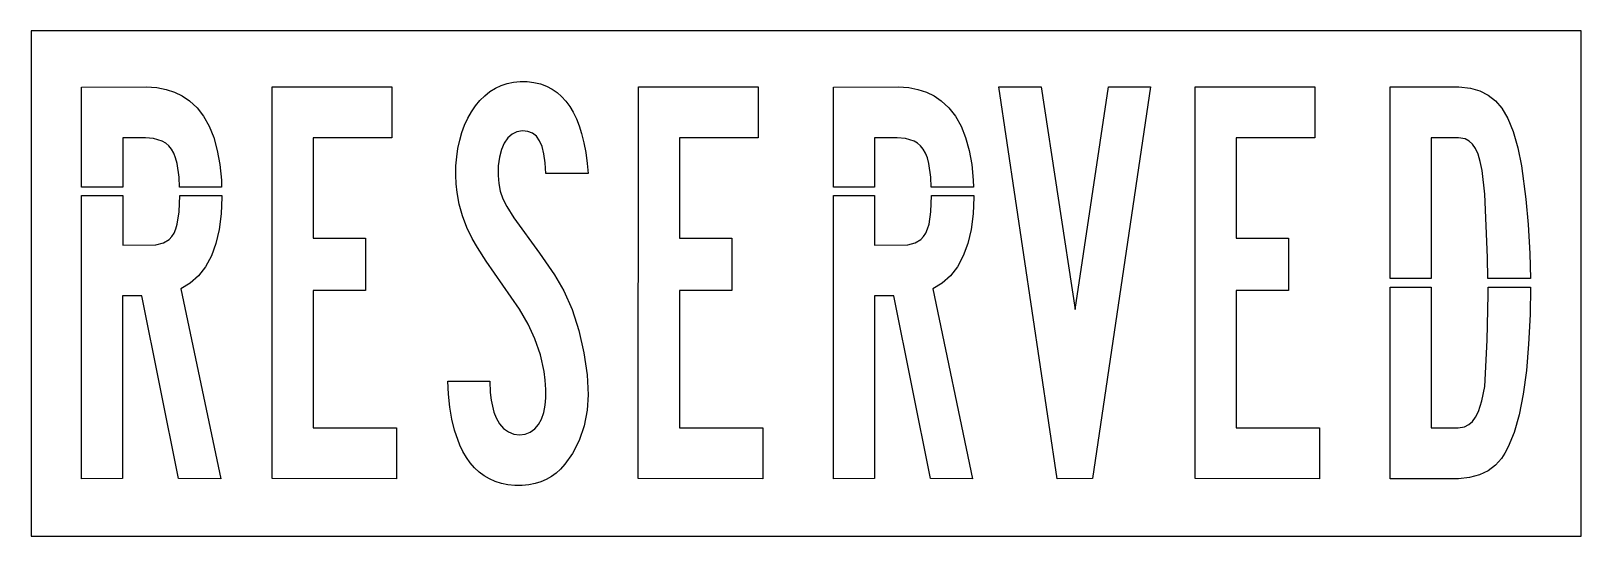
# Model space of a CAD drawing. Extents: x 0 to 92, y 0 to 30.
import ezdxf

# ---------------------------------------------------------------- set-up
doc = ezdxf.new("R2010")
doc.units = 0
doc.layers.add('CUT', color=7, linetype='Continuous')
doc.layers.add('OUTSIDE', color=1, linetype='Continuous')

msp = doc.modelspace()

# ---------------------------------------------------------------- linework, layer by layer
at = {"layer": 'CUT'}
for points in [[(32.1391, 4.8941), (31.6945, 4.2642), (31.4189, 3.9657), (31.1684, 3.7416), (30.8888, 3.5396), (30.5867, 3.3663), (30.2635, 3.2236), (29.9281, 3.1156), (29.5473, 3.037), (29.1565, 3), (28.7261, 3.0047), (28.3019, 3.0489), (27.9202, 3.127), (27.5541, 3.2427), (27.2104, 3.3946), (26.8889, 3.5827), (26.599, 3.7988), (26.3257, 4.0527), (26.0741, 4.3412), (25.8439, 4.664), (25.6385, 5.0149), (25.4511, 5.4051), (25.141, 6.2875), (24.9856, 6.9329), (24.8656, 7.6443), (24.782, 8.4233), (24.7415, 9.2022), (27.2409, 9.2022), (27.2623, 8.5334), (27.3152, 8.0617), (27.4792, 7.3658), (27.6062, 7.013), (27.8027, 6.6702), (28.0485, 6.3931), (28.3425, 6.1846), (28.6661, 6.059), (28.9969, 6.018), (29.3315, 6.0564), (29.6322, 6.1725), (29.896, 6.3626), (30.1203, 6.6232), (30.3019, 6.9504), (30.4356, 7.3327), (30.5228, 7.772), (30.5587, 8.2046), (30.5568, 8.7084), (30.5234, 9.2492), (30.458, 9.7788), (30.2442, 10.7558), (29.9078, 11.7206), (29.5046, 12.5792), (28.9899, 13.4723), (27.0193, 16.3323), (26.4956, 17.1302), (26.1806, 17.6761), (25.8649, 18.3362), (25.6117, 19.0099), (25.4191, 19.7035), (25.2898, 20.4083), (25.2358, 20.9219), (25.2139, 21.4438), (25.2246, 21.9822), (25.2674, 22.516), (25.3402, 23.0196), (25.4442, 23.5087), (25.5773, 23.9732), (25.7383, 24.4111), (25.9263, 24.8206), (26.1436, 25.2066), (26.3863, 25.5601), (26.6484, 25.874), (26.9329, 26.1532), (27.2384, 26.3957), (27.5638, 26.5998), (27.9019, 26.7615), (28.2695, 26.8867), (28.6478, 26.966), (29.028, 27), (29.4471, 26.9914), (29.8534, 26.9418), (30.2355, 26.8515), (30.5933, 26.7205), (30.9272, 26.5486), (31.2224, 26.3466), (31.4961, 26.1076), (31.7481, 25.831), (31.9751, 25.5226), (32.1812, 25.178), (32.3697, 24.7901), (32.5371, 24.3643), (32.6832, 23.9008), (32.8157, 23.3637), (32.9246, 22.7834), (33.0128, 22.1288), (33.063, 21.5325), (30.5636, 21.5325), (30.5188, 22.1772), (30.4428, 22.7038), (30.3314, 23.1383), (30.1865, 23.4787), (30.0008, 23.7421), (29.7704, 23.9275), (29.4967, 24.0332), (29.1771, 24.0634), (28.8462, 24.0108), (28.5546, 23.8724), (28.2996, 23.6481), (28.0889, 23.3447), (27.9212, 22.9598), (27.8027, 22.5035), (27.7351, 21.9811), (27.7205, 21.4119), (27.7602, 20.9323), (27.8563, 20.4805), (28.0138, 20.0339), (28.2367, 19.5776), (28.6574, 18.9091), (30.1882, 16.8107), (31.0675, 15.5172), (31.62, 14.5552), (32.12, 13.4485), (32.51, 12.2174), (32.8138, 10.8892), (33.0035, 9.5826), (33.0676, 8.3861), (33.0054, 7.4667), (32.824, 6.5546), (32.5313, 5.6829)], [(8.3335, 22.9851), (8.1712, 23.1811), (7.9946, 23.3307), (7.7873, 23.4519), (7.2802, 23.6071), (6.788, 23.6527), (5.4414, 23.6544), (5.4415, 20.7211), (3.002, 20.7211), (3.002, 26.671), (6.8419, 26.6752), (7.4787, 26.6335), (8.0178, 26.5323), (8.523, 26.3682), (8.9819, 26.1458), (9.4057, 25.8596), (9.8571, 25.4379), (10.2456, 24.9349), (10.5785, 24.3408), (10.8487, 23.6674), (11.0594, 22.9098), (11.2104, 22.0679), (11.3011, 21.1422), (11.3136, 20.7211), (8.8085, 20.7211), (8.7874, 21.3249), (8.6728, 22.1379), (8.5832, 22.4667), (8.4723, 22.7441)], [(21.4179, 23.6544), (16.7472, 23.6523), (16.7472, 17.6972), (19.863, 17.6931), (19.8626, 14.5913), (16.7472, 14.5866), (16.7472, 6.4294), (21.691, 6.4273), (21.6915, 3.4063), (14.3103, 3.4109), (14.3115, 26.6754), (21.4208, 26.6724)], [(38.4844, 23.6523), (38.4844, 17.6972), (41.6002, 17.6931), (41.5998, 14.5913), (38.4844, 14.5866), (38.4844, 6.4294), (43.4281, 6.4273), (43.4287, 3.4063), (36.0475, 3.4109), (36.0487, 26.6754), (43.158, 26.6724), (43.1551, 23.6544)], [(53.0978, 22.7441), (52.959, 22.9851), (52.7967, 23.1811), (52.6201, 23.3307), (52.4129, 23.4519), (51.9057, 23.6071), (51.4136, 23.6527), (50.0669, 23.6544), (50.067, 20.7211), (47.6275, 20.7211), (47.6275, 26.671), (51.4674, 26.6752), (52.1043, 26.6335), (52.6433, 26.5323), (53.1485, 26.3682), (53.6075, 26.1458), (54.0313, 25.8596), (54.4827, 25.4379), (54.8712, 24.9349), (55.2041, 24.3408), (55.4742, 23.6674), (55.685, 22.9098), (55.8359, 22.0679), (55.9266, 21.1422), (55.9391, 20.7211), (53.434, 20.7211), (53.4129, 21.3249), (53.2983, 22.1379), (53.2088, 22.4667)], [(59.9517, 26.6754), (61.9829, 13.449), (63.947, 26.6749), (66.4525, 26.6754), (63, 3.4109), (60.9038, 3.4063), (57.447, 26.6742)], [(71.5299, 23.6523), (71.5299, 17.6972), (74.6456, 17.6931), (74.6453, 14.5913), (71.5299, 14.5866), (71.5299, 6.4294), (76.4736, 6.4273), (76.4742, 3.4063), (69.093, 3.4109), (69.0942, 26.6754), (76.2034, 26.6724), (76.2006, 23.6544)], [(85.8926, 22.6747), (85.7426, 23.0126), (85.5666, 23.2728), (85.3617, 23.461), (85.1208, 23.5843), (84.7312, 23.6532), (83.1103, 23.6544), (83.112, 15.2918), (80.6751, 15.2918), (80.6757, 26.6754), (84.7397, 26.6749), (85.4333, 26.6065), (85.9858, 26.4488), (86.4833, 26.1965), (86.9204, 25.851), (87.3031, 25.4065), (87.6555, 24.8097), (87.974, 24.0223), (88.2565, 23.0519), (88.4742, 21.9874), (88.728, 20.0144), (88.8712, 18.5024), (88.969, 16.7846), (88.9977, 15.2918), (86.4768, 15.2918), (86.4507, 16.5356), (86.2923, 20.3059), (86.1294, 21.7123), (86.0209, 22.245)], [(9.4517, 15.0127), (8.8928, 14.6746), (11.2602, 3.4063), (8.7561, 3.4093), (6.5864, 14.2648), (5.4389, 14.2581), (5.4389, 3.4093), (3.002, 3.4063), (3.002, 20.2191), (5.4415, 20.2191), (5.4416, 17.2858), (7.4149, 17.3052), (7.8564, 17.4117), (8.1994, 17.6188), (8.3567, 17.7861), (8.4883, 17.9921), (8.5958, 18.2382), (8.6807, 18.527), (8.7907, 19.2605), (8.8248, 20.2191), (11.3285, 20.2191), (11.331, 20.1342), (11.2906, 19.1299), (11.1722, 18.2113), (10.9774, 17.3826), (10.7053, 16.6411), (10.3597, 15.9984), (9.9426, 15.4562)], [(53.5183, 14.6746), (55.8857, 3.4063), (53.3817, 3.4093), (51.2119, 14.2648), (50.0644, 14.2581), (50.0644, 3.4093), (47.6275, 3.4063), (47.6275, 20.2191), (50.067, 20.2191), (50.0671, 17.2858), (52.0404, 17.3052), (52.482, 17.4117), (52.8249, 17.6188), (52.9822, 17.7861), (53.1138, 17.9921), (53.2213, 18.2382), (53.3062, 18.527), (53.4162, 19.2605), (53.4503, 20.2191), (55.954, 20.2191), (55.9565, 20.1342), (55.9162, 19.1299), (55.7977, 18.2113), (55.603, 17.3826), (55.3308, 16.6411), (54.9852, 15.9984), (54.5682, 15.4562), (54.0772, 15.0127)], [(87.4855, 4.9209), (87.2784, 4.5991), (86.9284, 4.2009), (86.4868, 3.8726), (85.9671, 3.6259), (85.3866, 3.4696), (84.7279, 3.4067), (80.6744, 3.4063), (80.6751, 14.7898), (83.1121, 14.7898), (83.1138, 6.4273), (84.7159, 6.428), (85.0822, 6.4922), (85.3335, 6.617), (85.5512, 6.8057), (85.7424, 7.0621), (85.9092, 7.3888), (86.1226, 8.0343), (86.2925, 8.8782), (86.4391, 11.6321), (86.4965, 14.3546), (86.4873, 14.7898), (88.998, 14.7898), (88.9744, 13.1539), (88.8926, 11.4043), (88.7569, 9.832), (88.567, 8.4292), (88.3244, 7.2059), (88.0282, 6.1565), (87.68, 5.2888)]]:
    msp.add_lwpolyline(points, close=True, dxfattribs=at)
at = {"layer": 'OUTSIDE'}
msp.add_lwpolyline([(0, 0), (92, 0), (92, 30), (0, 30)], close=True, dxfattribs=at)

doc.saveas('drawing.dxf')
